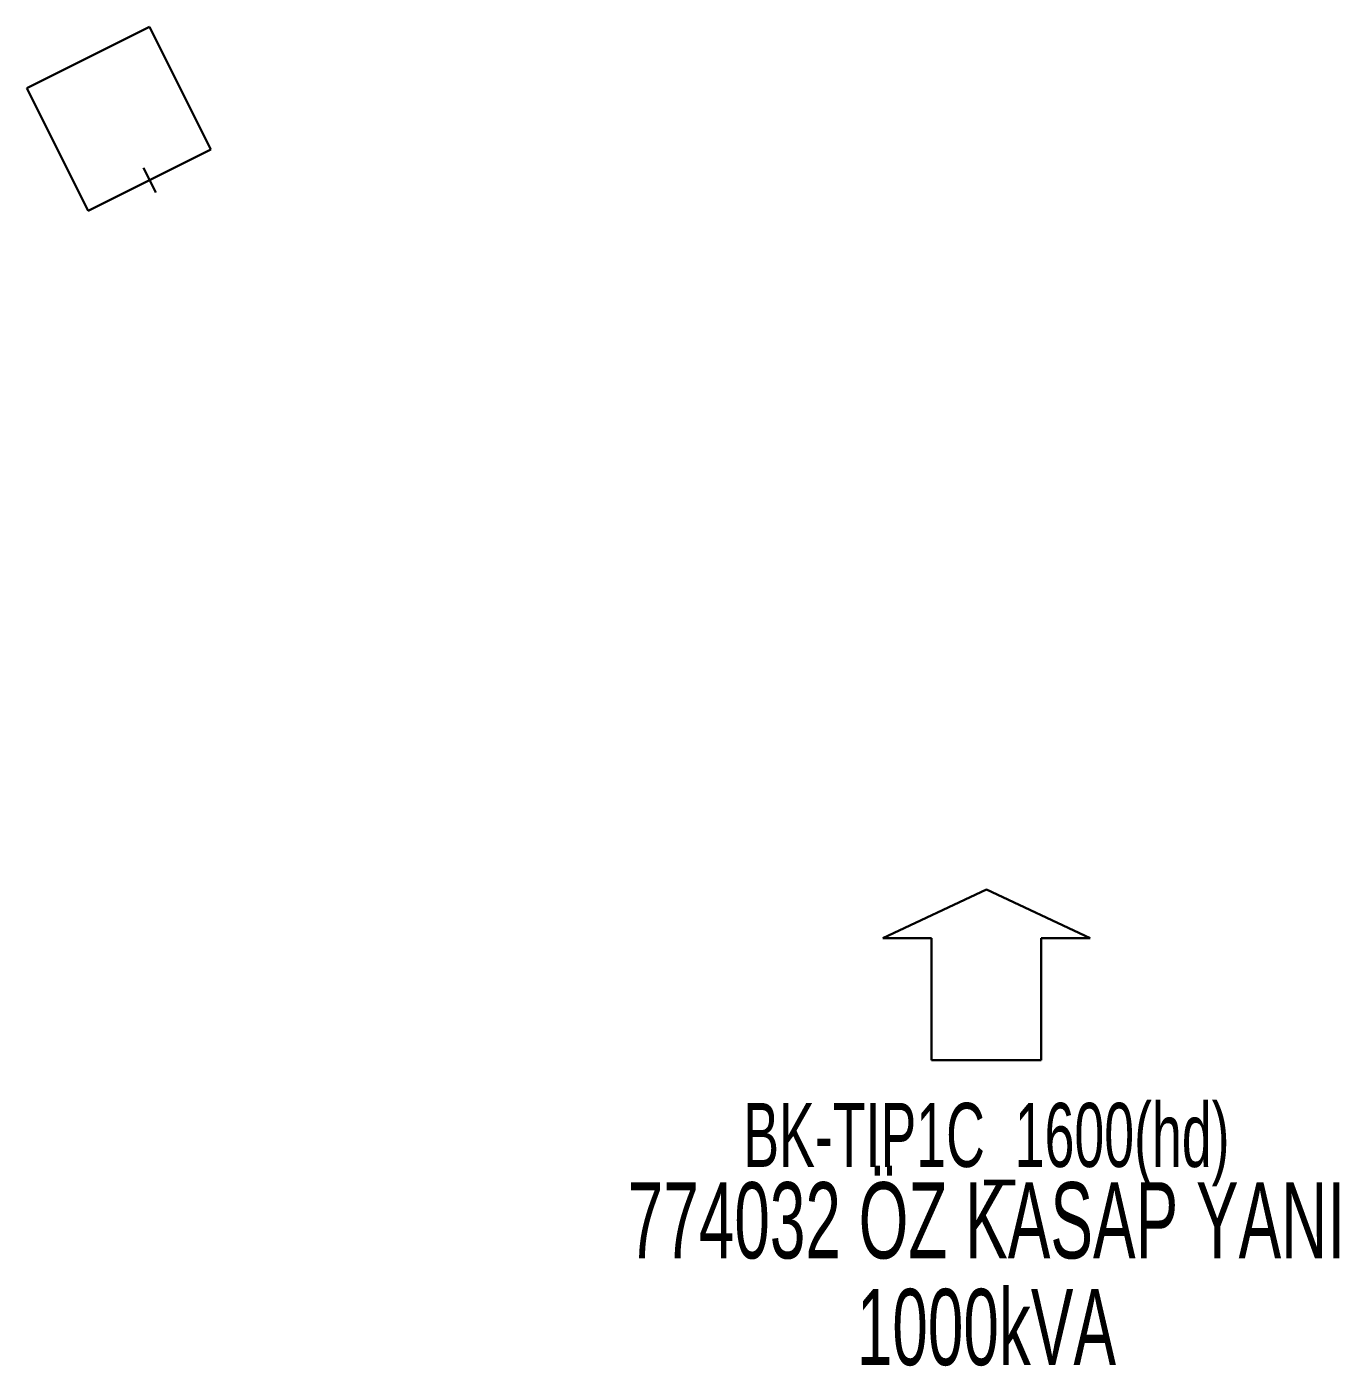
# Model space of a CAD drawing. Header units: millimetres. Extents: x 548145 to 551768, y 4050101 to 4056026.
# Drawn here: x 548144.8 to 548187.84, y 4051215.03 to 4051258.96 of the extents above; entities that cross this region are included whole.
import ezdxf
from ezdxf.enums import TextEntityAlignment as Align

# ---------------------------------------------------------------- set-up
doc = ezdxf.new("R2010")
doc.units = ezdxf.units.MM
doc.layers.add('TRAFO_MEVCUT', color=5, linetype='Continuous', lineweight=30)
doc.styles.get("Standard").update_dxf_attribs({"font": 'Arial'})

# ---------------------------------------------------------------- blocks, each defined once
blk = doc.blocks.new('MEV_BINA_KARE')
at = {"layer": 'TRAFO_MEVCUT', "linetype": 'Continuous'}
for p, q in [((0, 1.8), (0, 2.7)), ((-2.25, -2.25), (-2.25, 2.25)), ((-2.25, 2.25), (2.25, 2.25)), ((2.25, 2.25), (2.25, -2.25)), ((2.25, -2.25), (-2.25, -2.25))]:
    blk.add_line(p, q, dxfattribs=at)
blk = doc.blocks.new('MEV_BETKOSK')
at = {"layer": 'TRAFO_MEVCUT', "linetype": 'Continuous'}
for p, q in [((-3.4, 2), (0, 3.6)), ((0, 3.6), (3.4, 2)), ((-1.8, 2), (-3.4, 2)), ((-1.8, -2), (-1.8, 2)), ((3.4, 2), (1.8, 2)), ((1.8, 2), (1.8, -2)), ((1.8, -2), (-1.8, -2))]:
    blk.add_line(p, q, dxfattribs=at)

msp = doc.modelspace()

# ---------------------------------------------------------------- block references
at = {"layer": 'TRAFO_MEVCUT', "rotation": 206.59217}
msp.add_blockref('MEV_BINA_KARE', (548147.823512, 4051255.940008), dxfattribs=at)
at = {"layer": 'TRAFO_MEVCUT'}
msp.add_blockref('MEV_BETKOSK', (548176.273885, 4051227.062436), dxfattribs=at)

# ---------------------------------------------------------------- texts
at = {"layer": 'TRAFO_MEVCUT', "width": 0.6}
for s, height, p in [('BK-TIP1C_1600(hd)', 2.1, (548176.273885, 4051221.562436)), ('774032 ÖZ KASAP YANI', 2.5, (548176.273885, 4051218.562436)), ('1000kVA', 2.5, (548176.273885, 4051215.062436))]:
    msp.add_text(s, height=height, dxfattribs=at).set_placement(p, align=Align.CENTER)

doc.saveas('drawing.dxf')
